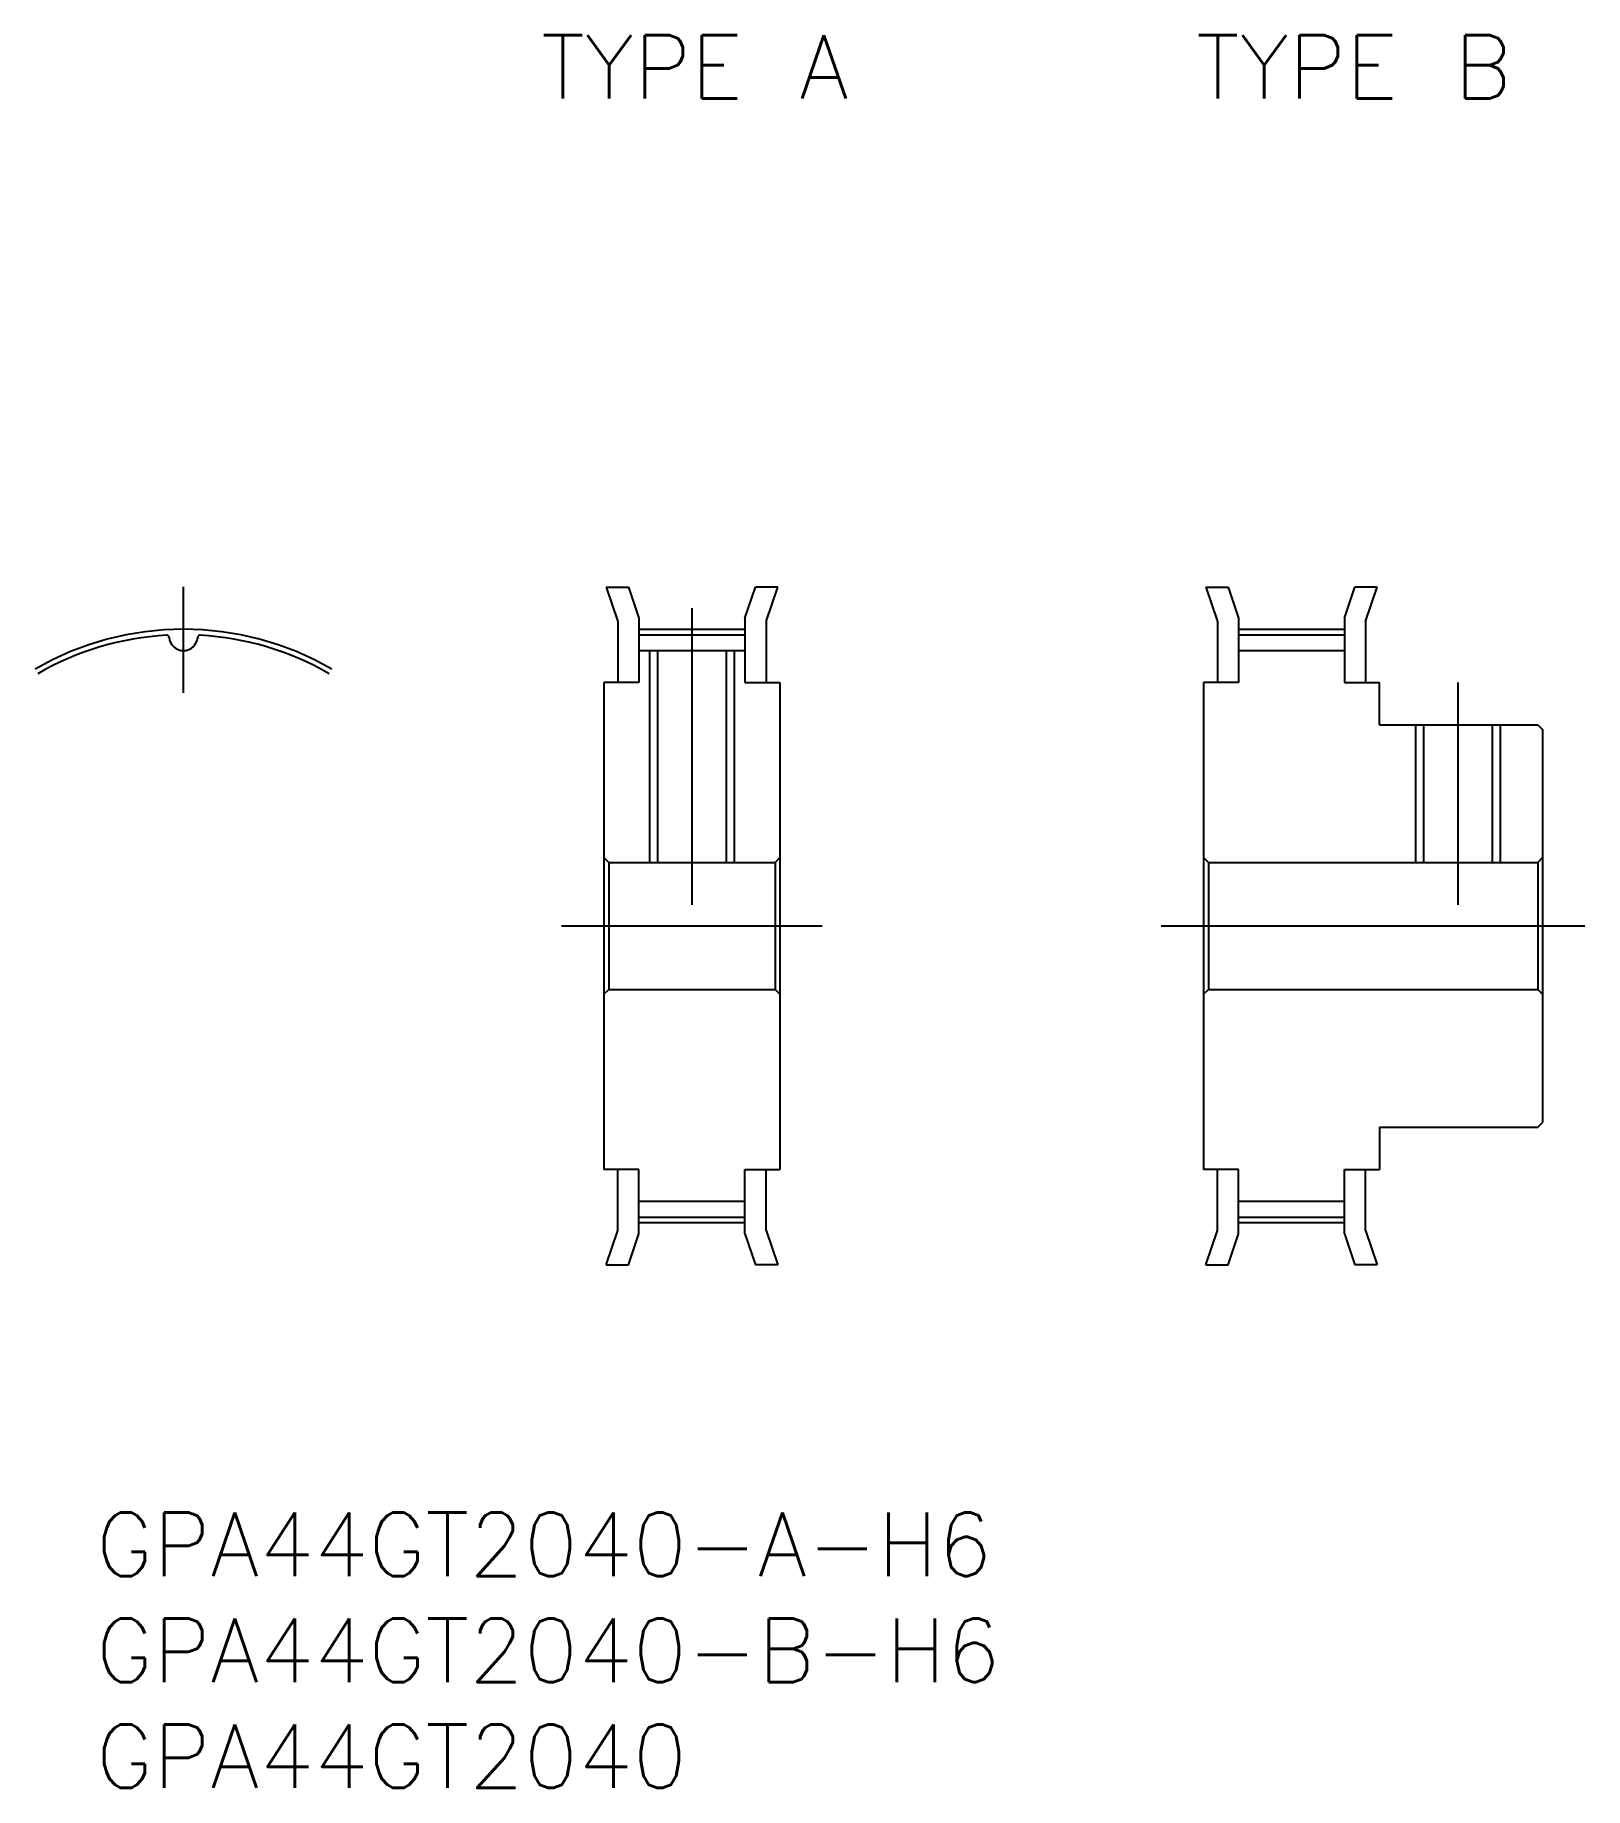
# Model space of a CAD drawing. Extents: x -7 to 66.1, y -40.7 to 42.1.
import ezdxf

# ---------------------------------------------------------------- set-up
doc = ezdxf.new("R2010")
doc.units = 0
doc.linetypes.add('CENTER', pattern=[50.8, 31.75, -6.35, 6.35, -6.35])
doc.layers.get('0').update_dxf_attribs({"linetype": 'CONTINUOUS'})
doc.layers.add('CENTER', color=1, linetype='CONTINUOUS')
doc.styles.get("Standard").update_dxf_attribs({"font": 'txt.shx', "height": 3, "bigfont": 'bigfont.shx'})

msp = doc.modelspace()

# ---------------------------------------------------------------- linework, layer by layer
at = {"color": 7, "linetype": 'CONTINUOUS'}
for p, q in [((19.95, 16), (21.005, 16)), ((19.95, 16), (20.5, 14.37)), ((21.005, 16), (21.5, 14.534)), ((26.5, 14.534), (26.995, 16)), ((28.05, 16), (26.995, 16)), ((27.5, 14.37), (28.05, 16)), ((48.25, 16), (48.8, 14.37)), ((48.25, 16), (49.305, 16)), ((49.305, 16), (49.8, 14.534)), ((54.8, 14.534), (55.295, 16)), ((56.35, 16), (55.295, 16)), ((55.8, 14.37), (56.35, 16)), ((20.5, 14.37), (20.5, 11.5)), ((21.5, 14.534), (21.5, 11.5)), ((26.5, 14.534), (26.5, 11.5)), ((27.5, 14.37), (27.5, 11.5)), ((48.8, 14.37), (48.8, 11.5)), ((49.8, 14.534), (49.8, 11.5)), ((54.8, 14.534), (54.8, 11.5)), ((55.8, 14.37), (55.8, 11.5)), ((21.5, 13.75), (26.5, 13.75)), ((49.8, 13.75), (54.8, 13.75)), ((21.5, 13), (26.5, 13)), ((22.379, 13), (22.379, 3)), ((25.621, 13), (25.621, 3)), ((49.8, 13), (54.8, 13)), ((19.85, 11.5), (19.85, -11.5)), ((21.5, 11.5), (19.85, 11.5)), ((26.5, 11.5), (28.15, 11.5)), ((28.15, 11.5), (28.15, -11.5)), ((48.15, 11.5), (48.15, -11.5)), ((49.8, 11.5), (48.15, 11.5)), ((54.8, 11.5), (56.45, 11.5)), ((56.45, 9.5), (56.45, 11.5)), ((56.45, 9.5), (63.925, 9.5)), ((58.529, 9.5), (58.529, 3)), ((61.771, 9.5), (61.771, 3)), ((63.925, 9.5), (64.15, 9.275)), ((64.15, 9.275), (64.15, -9.275)), ((19.85, 3.225), (20.075, 3)), ((20.075, 3), (27.925, 3)), ((20.075, 3), (20.075, -3)), ((28.15, 3.225), (27.925, 3)), ((27.925, 3), (27.925, -3)), ((48.15, 3.225), (48.375, 3)), ((48.375, 3), (63.925, 3)), ((48.375, 3), (48.375, -3)), ((64.15, 3.225), (63.925, 3)), ((63.925, 3), (63.925, -3)), ((19.85, -3.225), (20.075, -3)), ((20.075, -3), (27.925, -3)), ((28.15, -3.225), (27.925, -3)), ((48.15, -3.225), (48.375, -3)), ((48.375, -3), (63.925, -3)), ((64.15, -3.225), (63.925, -3)), ((56.45, -9.5), (63.925, -9.5)), ((56.45, -9.5), (56.45, -11.5)), ((63.925, -9.5), (64.15, -9.275)), ((21.5, -11.5), (19.85, -11.5)), ((20.5, -14.37), (20.5, -11.5)), ((21.5, -14.534), (21.5, -11.5)), ((26.5, -14.534), (26.5, -11.5)), ((26.5, -11.5), (28.15, -11.5)), ((27.5, -14.37), (27.5, -11.5)), ((49.8, -11.5), (48.15, -11.5)), ((48.8, -14.37), (48.8, -11.5)), ((49.8, -14.534), (49.8, -11.5)), ((54.8, -11.5), (56.45, -11.5)), ((54.8, -14.534), (54.8, -11.5)), ((55.8, -14.37), (55.8, -11.5)), ((21.5, -13), (26.5, -13)), ((49.8, -13), (54.8, -13)), ((21.5, -13.75), (26.5, -13.75)), ((49.8, -13.75), (54.8, -13.75)), ((19.95, -16), (20.5, -14.37)), ((21.005, -16), (21.5, -14.534)), ((26.5, -14.534), (26.995, -16)), ((27.5, -14.37), (28.05, -16)), ((48.25, -16), (48.8, -14.37)), ((49.305, -16), (49.8, -14.534)), ((54.8, -14.534), (55.295, -16)), ((55.8, -14.37), (56.35, -16)), ((19.95, -16), (21.005, -16)), ((28.05, -16), (26.995, -16)), ((48.25, -16), (49.305, -16)), ((56.35, -16), (55.295, -16))]:
    msp.add_line(p, q, dxfattribs=at)
at = {"color": 3, "linetype": 'CONTINUOUS'}
for p, q in [((22, 13), (22, 3)), ((26, 13), (26, 3)), ((58.15, 9.5), (58.15, 3)), ((62.15, 9.5), (62.15, 3))]:
    msp.add_line(p, q, dxfattribs=at)
at = {"color": 7, "linetype": 'CONTINUOUS'}
for centre, radius, start, end in [((0, 0), 13.75, 93.30072, 120), ((-0.785, 13.615), 0.113, 4.37863, 93.30085), ((0, 13.675), 0.675, 184.37863, 355.62137), ((0.785, 13.615), 0.113, 86.69928, 175.62137), ((0, 0), 13.75, 60, 86.69928)]:
    msp.add_arc(centre, radius, start, end, dxfattribs=at)
at = {"layer": 'CENTER', "color": 1, "linetype": 'CENTER'}
for p, q in [((0, 11), (0, 16.005)), ((24, 15), (24, 1)), ((21.5, 14.005), (26.5, 14.005)), ((49.8, 14.005), (54.8, 14.005)), ((60.15, 11.5), (60.15, 1)), ((17.85, 0), (30.15, 0)), ((46.15, 0), (66.15, 0)), ((21.5, -14.005), (26.5, -14.005)), ((49.8, -14.005), (54.8, -14.005))]:
    msp.add_line(p, q, dxfattribs=at)
msp.add_arc((0, 0), 14.005, 60, 120, dxfattribs=at)

# ---------------------------------------------------------------- texts
at = {"color": 7, "linetype": 'CONTINUOUS'}
for s, p in [('TYPE A', (16.885, 39.06)), ('TYPE B', (47.798, 39.06)), ('GPA44GT2040-A-H6', (-4.129, -30.695)), ('GPA44GT2040-B-H6', (-4.129, -35.695)), ('GPA44GT2040', (-4.129, -40.695))]:
    msp.add_text(s, height=3, dxfattribs=at).set_placement(p)

doc.saveas('drawing.dxf')
